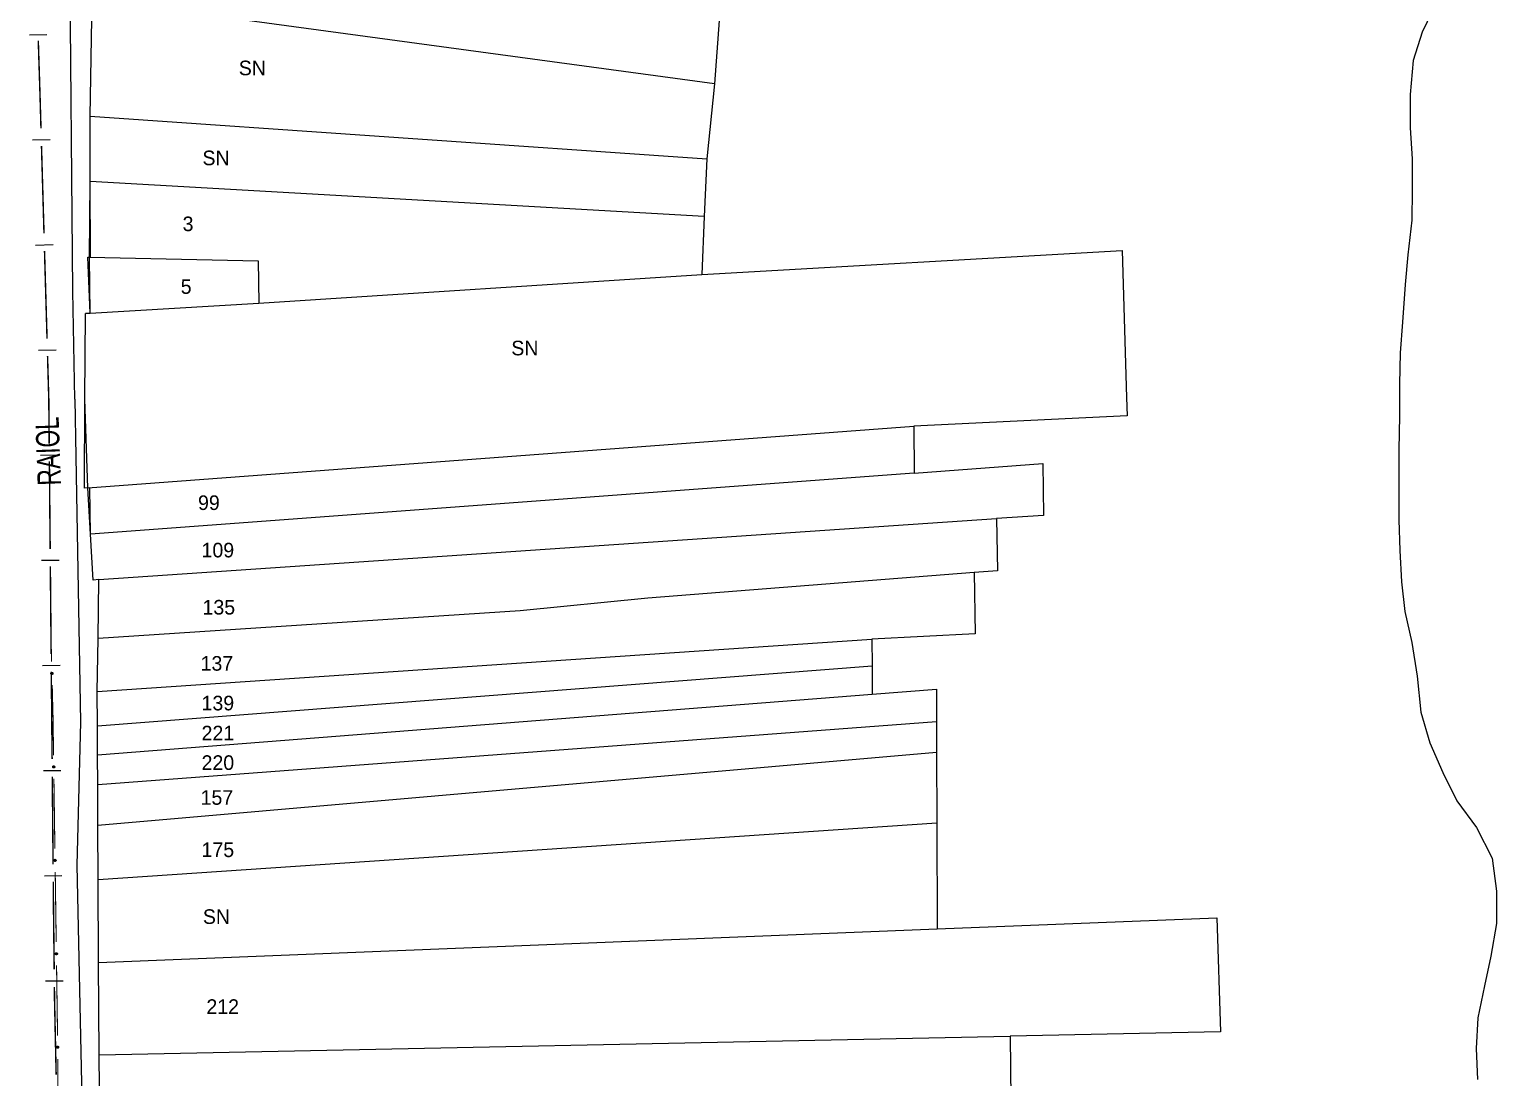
# Model space of a CAD drawing. Extents: x 203665 to 205970, y 4870865 to 4873745.
# Drawn here: x 203665.6 to 203916.8, y 4872032.4 to 4872211.8 of the extents above; entities that cross this region are included whole.
import ezdxf
from ezdxf.enums import TextEntityAlignment as Align

# ---------------------------------------------------------------- set-up
doc = ezdxf.new("R2010")
doc.units = 0
doc.header["$LTSCALE"] = 1.5
doc.header["$MEASUREMENT"] = 0
doc.linetypes.add('TRACO_13', pattern=[8, 5, -1, 1, -1])
for name, color, linetype in [('CD_MALHA_LOTES', 7, 'CONTINUOUS'), ('HD-CURSO-INTER', 170, 'CONTINUOUS'), ('LM-LIM-SETORES-BAIRROS', 250, 'CONTINUOUS'), ('RU-QUADRA', 210, 'CONTINUOUS'), ('SV-EIXO-RUA-PAV', 20, 'CONTINUOUS'), ('SV-RUA-PAVIM', 7, 'CONTINUOUS'), ('SV-TXT-RUA-PAV', 7, 'CONTINUOUS'), ('Th_NmrPort', 1, 'CONTINUOUS')]:
    doc.layers.add(name, color=color, linetype=linetype)
doc.styles.add('ARIAL', font='ARIAL.SHX')

msp = doc.modelspace()

# ---------------------------------------------------------------- linework, layer by layer
at = {"layer": 'CD_MALHA_LOTES', "linetype": 'Continuous', "flags": 128}
for points in [[(203784.094761, 4872218.813838), (203782.919404, 4872202.50379)], [(203676.007443, 4872196.968549), (203676.335824, 4872216.973551)], [(203782.919404, 4872202.50379), (203676.335824, 4872216.973551)], [(203782.919404, 4872202.50379), (203781.590767, 4872189.660299)], [(203676.01816, 4872185.78731), (203676.007443, 4872196.968549)], [(203676.007443, 4872196.968549), (203781.590767, 4872189.660299)], [(203781.590767, 4872189.660299), (203781.10373, 4872179.762993)], [(203675.892657, 4872172.828948), (203676.01816, 4872185.78731)], [(203781.10373, 4872179.762993), (203676.01816, 4872185.78731)], [(203781.10373, 4872179.762993), (203780.709427, 4872169.826549)], [(203780.709427, 4872169.826549), (203852.709215, 4872173.927304)], [(203852.709215, 4872173.927304), (203853.413412, 4872148.768559)], [(203676.020726, 4872163.226248), (203675.892657, 4872172.828948)], [(203675.892657, 4872172.828948), (203704.75579, 4872172.173607)], [(203704.75579, 4872172.173607), (203704.878363, 4872164.96158)], [(203704.878363, 4872164.96158), (203780.709427, 4872169.826549)], [(203676.020726, 4872163.226248), (203704.878363, 4872164.96158)], [(203675.122377, 4872148.503596), (203675.200416, 4872163.17453)], [(203676.020726, 4872163.226248), (203675.200416, 4872163.17453)], [(203675.631231, 4872133.305632), (203675.122377, 4872148.503596)], [(203853.413412, 4872148.768559), (203853.572233, 4872145.671548)], [(203675.631231, 4872133.305632), (203816.995827, 4872143.862633)], [(203853.572233, 4872145.671548), (203816.995827, 4872143.862633)], [(203816.995827, 4872143.862633), (203817.108959, 4872135.849105)], [(203817.108959, 4872135.849105), (203676.066566, 4872125.404271)], [(203817.108959, 4872135.849105), (203839.08576, 4872137.476588)], [(203839.08576, 4872137.476588), (203839.213936, 4872128.568503)], [(203676.066566, 4872125.404271), (203675.631231, 4872133.305632)], [(203839.213936, 4872128.568503), (203831.20216, 4872128.099424)], [(203677.523206, 4872117.612122), (203831.20216, 4872128.099424)], [(203831.20216, 4872128.099424), (203831.349087, 4872119.119266)], [(203676.531304, 4872117.542588), (203676.066566, 4872125.404271)], [(203827.353173, 4872118.83678), (203771.481775, 4872114.4613), (203749.650472, 4872112.26157), (203677.356661, 4872107.533267)], [(203831.349087, 4872119.119266), (203827.353173, 4872118.83678)], [(203827.353173, 4872118.83678), (203827.52504, 4872108.332288)], [(203677.523206, 4872117.612122), (203676.531304, 4872117.542588)], [(203677.356661, 4872107.533267), (203677.523206, 4872117.612122)], [(203827.52504, 4872108.332288), (203809.854543, 4872107.393354)], [(203677.219151, 4872098.432314), (203677.356661, 4872107.533267)], [(203677.219151, 4872098.432314), (203809.854543, 4872107.393354)], [(203809.854543, 4872107.393354), (203809.870068, 4872102.875467)], [(203677.250658, 4872092.604865), (203809.870068, 4872102.875467)], [(203809.870068, 4872102.875467), (203809.88687, 4872097.985864)], [(203677.250658, 4872092.604865), (203677.219151, 4872098.432314)], [(203809.88687, 4872097.985864), (203820.883973, 4872098.847662)], [(203820.883973, 4872098.847662), (203820.902935, 4872093.329563)], [(203677.277751, 4872087.593842), (203809.88687, 4872097.985864)], [(203677.304999, 4872082.561786), (203820.902935, 4872093.329563)], [(203820.902935, 4872093.329563), (203820.920929, 4872088.092956)], [(203677.277751, 4872087.593842), (203677.250658, 4872092.604865)], [(203677.304999, 4872082.561786), (203677.277751, 4872087.593842)], [(203677.342792, 4872075.570292), (203820.920929, 4872088.092956)], [(203820.920929, 4872088.092956), (203820.962578, 4872075.972701)], [(203677.342792, 4872075.570292), (203677.304999, 4872082.561786)], [(203677.393117, 4872066.250009), (203677.342792, 4872075.570292)], [(203677.393117, 4872066.250009), (203820.962578, 4872075.972701)], [(203820.962578, 4872075.972701), (203821.024943, 4872057.823406)], [(203677.469756, 4872052.081199), (203677.393117, 4872066.250009)], [(203821.024943, 4872057.823406), (203868.904667, 4872059.738595)], [(203868.904667, 4872059.738595), (203869.512735, 4872040.225422)], [(203677.469756, 4872052.081199), (203821.024943, 4872057.823406)], [(203677.555253, 4872036.267857), (203677.469756, 4872052.081199)], [(203677.555253, 4872036.267857), (203833.503246, 4872039.483018)], [(203869.512735, 4872040.225422), (203833.503246, 4872039.483018)], [(203833.503246, 4872039.483018), (203834.588483, 4871936.359708)], [(203678.593517, 4871935.05931), (203677.555253, 4872036.267857)]]:
    msp.add_lwpolyline(points, dxfattribs=at)
at = {"layer": 'HD-CURSO-INTER', "linetype": 'TRACO_13'}
for points in [[(203906.56075, 4872216.515239, 2.939699), (203904.052838, 4872211.324784, 2.939699), (203902.514764, 4872206.454302, 2.939699), (203901.977003, 4872200.66364, 2.939699), (203901.969198, 4872194.93295, 2.939699), (203902.321206, 4872189.652289, 2.939699), (203902.353269, 4872184.261637, 2.939699), (203902.265234, 4872179.141026, 2.939699), (203901.617523, 4872173.230358, 2.939699), (203901.129492, 4872168.139777, 2.939699), (203900.661981, 4872161.689032, 2.939699), (203900.294006, 4872156.438424, 2.939699), (203900.186059, 4872151.087786, 2.939699), (203900.188131, 4872148.493812, 2.939699)], [(203900.188131, 4872148.493812, 2.939699), (203900.188131, 4872147.107737, 2.939699), (203900.188131, 4872145.677134, 2.939699), (203900.060373, 4872139.836438, 2.939699), (203900.062709, 4872133.735703, 2.939699), (203900.074964, 4872127.844992, 2.939699), (203900.246968, 4872122.594347, 2.939699), (203900.499015, 4872117.223683, 2.939699), (203901.090937, 4872112.14303, 2.939699), (203902.272916, 4872106.852312, 2.939699), (203903.215095, 4872101.06155, 2.939699), (203903.827419, 4872094.93077, 2.939699), (203905.339369, 4872089.680034, 2.939699), (203907.56123, 4872084.589269, 2.939699), (203909.972987, 4872079.748522, 2.939699), (203913.334603, 4872075.177743, 2.939699), (203916.006515, 4872069.906926, 2.939699), (203916.77864, 4872064.276195, 2.939699), (203916.800769, 4872058.715523, 2.939699), (203915.792938, 4872053.154921, 2.939699), (203914.734934, 4872048.054378, 2.939699), (203913.567079, 4872042.573797, 2.939699), (203913.319081, 4872037.373187, 2.939699), (203913.541121, 4872032.022527, 2.939699)]]:
    msp.add_polyline3d(points, dxfattribs=at)
at = {"layer": 'LM-LIM-SETORES-BAIRROS'}
for points in [[(203668.601381, 4872210.89874), (203665.602903, 4872210.803171)], [(203669.151552, 4872192.902631), (203666.152799, 4872192.816131)], [(203669.670547, 4872174.910114), (203666.671795, 4872174.823615)], [(203670.189543, 4872156.917598), (203667.190791, 4872156.831099)], [(203670.520997, 4872138.892116), (203667.521125, 4872138.864384)], [(203670.68739, 4872120.892885), (203667.687518, 4872120.865153)], [(203670.853782, 4872102.893654), (203667.85391, 4872102.865922)], [(203671.020174, 4872084.894423), (203668.020302, 4872084.866691)], [(203671.186567, 4872066.895192), (203668.186695, 4872066.86746)], [(203671.378871, 4872048.899508), (203668.379067, 4872048.865219)]]:
    msp.add_lwpolyline(points, dxfattribs=at)
at = {"layer": 'LM-LIM-SETORES-BAIRROS', "const_width": 0.25}
for points in [[(203667.429192, 4872200.589754), (203667.133998, 4872209.851463)], [(203667.450344, 4872199.856471), (203667.429192, 4872200.589754)], [(203667.594509, 4872194.85855), (203667.450344, 4872199.856471)], [(203668.113505, 4872176.866033), (203667.681008, 4872191.859797)], [(203668.632501, 4872158.873517), (203668.200004, 4872173.86728)], [(203668.932297, 4872148.480197), (203668.719, 4872155.874764)], [(203668.937865, 4872147.877866), (203668.932297, 4872148.480197)], [(203669.002573, 4872140.878165), (203668.937865, 4872147.877866)], [(203669.168966, 4872122.878934), (203669.030305, 4872137.878293)], [(203669.335358, 4872104.879703), (203669.196698, 4872119.879062)], [(203669.50175, 4872086.880472), (203669.36309, 4872101.879831)], [(203669.668143, 4872068.881241), (203669.529482, 4872083.8806)], [(203669.743294, 4872060.751855), (203669.695875, 4872065.881369)], [(203669.753241, 4872059.881645), (203669.743294, 4872060.751855)], [(203669.856109, 4872050.882233), (203669.753241, 4872059.881645)], [(203669.916826, 4872045.570437), (203669.890399, 4872047.882429)], [(203669.931793, 4872044.882743), (203669.916826, 4872045.570437)], [(203670.192902, 4872032.885584), (203669.931793, 4872044.882743)]]:
    msp.add_lwpolyline(points, dxfattribs=at)
at = {"layer": 'RU-QUADRA', "linetype": 'Continuous'}
for points in [[(203784.094761, 4872218.813838), (203782.919404, 4872202.50379), (203781.590767, 4872189.660299), (203781.10373, 4872179.762993), (203780.709427, 4872169.826549), (203852.709215, 4872173.927304), (203853.413412, 4872148.768559), (203853.572233, 4872145.671548), (203816.995827, 4872143.862633), (203817.108959, 4872135.849105), (203839.08576, 4872137.476588), (203839.213936, 4872128.568503), (203831.20216, 4872128.099424), (203831.349087, 4872119.119266), (203827.353173, 4872118.83678), (203827.52504, 4872108.332288), (203809.854543, 4872107.393354), (203809.870068, 4872102.875467), (203809.88687, 4872097.985864), (203820.883973, 4872098.847662), (203820.902935, 4872093.329563), (203820.920929, 4872088.092956), (203820.962578, 4872075.972701), (203821.024943, 4872057.823406), (203868.904667, 4872059.738595), (203869.512735, 4872040.225422), (203833.503246, 4872039.483018), (203834.588483, 4871936.359708)], [(203678.593517, 4871935.05931), (203677.555253, 4872036.267857), (203677.469756, 4872052.081199), (203677.393117, 4872066.250009), (203677.342792, 4872075.570292), (203677.304999, 4872082.561786), (203677.277751, 4872087.593842), (203677.250658, 4872092.604865), (203677.219151, 4872098.432314), (203677.356661, 4872107.533267), (203677.523206, 4872117.612122), (203676.531304, 4872117.542588), (203676.066566, 4872125.404271), (203675.938021, 4872133.316695), (203675.017653, 4872133.283505), (203675.122377, 4872148.503596), (203675.200416, 4872163.17453), (203676.020726, 4872163.226248), (203675.596701, 4872172.835668), (203676.089962, 4872172.824468), (203676.01816, 4872185.78731), (203676.007443, 4872196.968549), (203676.335824, 4872216.973551)]]:
    msp.add_lwpolyline(points, dxfattribs=at)
at = {"layer": 'SV-EIXO-RUA-PAV', "const_width": 0.18}
for points in [[(203668.272735, 4872171.345869), (203668.405154, 4872167.348062)], [(203668.405154, 4872167.348062), (203668.416998, 4872166.990481)], [(203668.416998, 4872166.990481), (203668.413363, 4872166.470584)], [(203669.31763, 4872107.54952), (203669.306633, 4872107.986935)], [(203669.418157, 4872103.550784), (203669.31763, 4872107.54952)], [(203669.65674, 4872094.060485), (203669.518684, 4872099.552047)], [(203669.663936, 4872093.553833), (203669.65674, 4872094.060485)], [(203669.749155, 4872087.554438), (203669.663936, 4872093.553833)], [(203669.976405, 4872071.556052), (203669.805968, 4872083.554842)], [(203670.203655, 4872055.557666), (203670.033217, 4872067.556456)], [(203670.417265, 4872040.519516), (203670.260467, 4872051.55807)], [(203670.425936, 4872039.559222), (203670.417265, 4872040.519516)], [(203670.570399, 4872023.559875), (203670.462052, 4872035.559385)]]:
    msp.add_lwpolyline(points, dxfattribs=at)
at = {"layer": 'SV-EIXO-RUA-PAV'}
for points in [[(203669.361985, 4872101.405014), (203669.32607, 4872101.438212), (203669.301991, 4872101.474088), (203669.29052, 4872101.509791), (203669.28861, 4872101.543983), (203669.290596, 4872101.579185), (203669.300428, 4872101.614233), (203669.319957, 4872101.650715), (203669.353006, 4872101.686977), (203669.391379, 4872101.709228), (203669.42578, 4872101.722347), (203669.46132, 4872101.726392), (203669.495484, 4872101.723889), (203669.531552, 4872101.712472), (203669.56833, 4872101.69232), (203669.603989, 4872101.658206), (203669.627354, 4872101.622872), (203669.637543, 4872101.588047), (203669.641382, 4872101.552292), (203669.638924, 4872101.516379), (203669.629074, 4872101.48203), (203669.608717, 4872101.445037), (203669.57458, 4872101.410288), (203669.539605, 4872101.386582), (203669.504932, 4872101.375907), (203669.469646, 4872101.372919), (203669.434316, 4872101.374482), (203669.398673, 4872101.382899), (203669.361985, 4872101.405014)], [(203669.669533, 4872085.409411), (203669.633982, 4872085.442999), (203669.610296, 4872085.479136), (203669.599216, 4872085.514963), (203669.59768, 4872085.549174), (203669.600051, 4872085.584351), (203669.610266, 4872085.61929), (203669.630193, 4872085.655557), (203669.663636, 4872085.691455), (203669.70225, 4872085.713286), (203669.736792, 4872085.726028), (203669.772374, 4872085.729684), (203669.806508, 4872085.726808), (203669.84245, 4872085.714997), (203669.879005, 4872085.694445), (203669.914289, 4872085.659942), (203669.937267, 4872085.624355), (203669.947074, 4872085.589421), (203669.950523, 4872085.553626), (203669.947672, 4872085.517742), (203669.937447, 4872085.483503), (203669.916687, 4872085.446735), (203669.882172, 4872085.412361), (203669.84694, 4872085.389038), (203669.812153, 4872085.378743), (203669.776836, 4872085.376141), (203669.741525, 4872085.37809), (203669.705976, 4872085.386896), (203669.669533, 4872085.409411)], [(203669.896782, 4872069.411025), (203669.861232, 4872069.444613), (203669.837546, 4872069.48075), (203669.826466, 4872069.516576), (203669.82493, 4872069.550788), (203669.827301, 4872069.585965), (203669.837516, 4872069.620904), (203669.857442, 4872069.657171), (203669.890886, 4872069.693069), (203669.9295, 4872069.7149), (203669.964042, 4872069.727642), (203669.999624, 4872069.731298), (203670.033758, 4872069.728422), (203670.0697, 4872069.716611), (203670.106255, 4872069.696058), (203670.141539, 4872069.661556), (203670.164517, 4872069.625969), (203670.174324, 4872069.591035), (203670.177772, 4872069.55524), (203670.174922, 4872069.519356), (203670.164697, 4872069.485117), (203670.143937, 4872069.448349), (203670.109422, 4872069.413975), (203670.07419, 4872069.390652), (203670.039402, 4872069.380357), (203670.004086, 4872069.377755), (203669.968775, 4872069.379704), (203669.933226, 4872069.38851), (203669.896782, 4872069.411025)], [(203670.124032, 4872053.412638), (203670.088482, 4872053.446227), (203670.064796, 4872053.482364), (203670.053716, 4872053.51819), (203670.05218, 4872053.552402), (203670.054551, 4872053.587579), (203670.064765, 4872053.622518), (203670.084692, 4872053.658785), (203670.118136, 4872053.694683), (203670.15675, 4872053.716514), (203670.191292, 4872053.729256), (203670.226874, 4872053.732911), (203670.261008, 4872053.730036), (203670.296949, 4872053.718225), (203670.333505, 4872053.697672), (203670.368789, 4872053.66317), (203670.391766, 4872053.627583), (203670.401574, 4872053.592649), (203670.405022, 4872053.556854), (203670.402172, 4872053.52097), (203670.391947, 4872053.486731), (203670.371187, 4872053.449963), (203670.336672, 4872053.415589), (203670.30144, 4872053.392266), (203670.266652, 4872053.381971), (203670.231336, 4872053.379369), (203670.196024, 4872053.381318), (203670.160476, 4872053.390124), (203670.124032, 4872053.412638)], [(203670.335215, 4872037.414635), (203670.299838, 4872037.448407), (203670.27634, 4872037.484667), (203670.265446, 4872037.52055), (203670.264087, 4872037.554769), (203670.266639, 4872037.589933), (203670.277035, 4872037.624819), (203670.297149, 4872037.660982), (203670.330778, 4872037.696707), (203670.369504, 4872037.718337), (203670.404112, 4872037.7309), (203670.439712, 4872037.734372), (203670.473831, 4872037.73132), (203670.509711, 4872037.719323), (203670.54616, 4872037.698582), (203670.581264, 4872037.663897), (203670.604058, 4872037.628191), (203670.613684, 4872037.593207), (203670.616947, 4872037.557395), (203670.613911, 4872037.521526), (203670.603509, 4872037.487341), (203670.582559, 4872037.45068), (203670.547867, 4872037.416485), (203670.512514, 4872037.393345), (203670.477674, 4872037.38323), (203670.442345, 4872037.380811), (203670.407044, 4872037.382943), (203670.371541, 4872037.391932), (203670.335215, 4872037.414635)]]:
    msp.add_lwpolyline(points, close=True, dxfattribs=at)
for points in [[(203669.301991, 4872101.474088), (203669.290596, 4872101.579185)], [(203669.312255, 4872101.458604), (203669.29672, 4872101.587884)], [(203669.32607, 4872101.438212), (203669.300428, 4872101.614233)], [(203669.343157, 4872101.423892), (203669.3108, 4872101.625091)], [(203669.361985, 4872101.405014), (203669.319957, 4872101.650715)], [(203669.382106, 4872101.394842), (203669.338451, 4872101.66537)], [(203669.398673, 4872101.382899), (203669.353006, 4872101.686977)], [(203669.416517, 4872101.383422), (203669.371867, 4872101.693509)], [(203669.434316, 4872101.374482), (203669.391379, 4872101.709228)], [(203669.45079, 4872101.377459), (203669.406922, 4872101.71077)], [(203669.469646, 4872101.372919), (203669.42578, 4872101.722347)], [(203669.487655, 4872101.377021), (203669.446207, 4872101.722677)], [(203669.504932, 4872101.375907), (203669.46132, 4872101.726392)], [(203669.52295, 4872101.384733), (203669.478979, 4872101.722136)], [(203669.539605, 4872101.386582), (203669.495484, 4872101.723889)], [(203669.558039, 4872101.40063), (203669.514685, 4872101.713479)], [(203669.57458, 4872101.410288), (203669.531552, 4872101.712472)], [(203669.590023, 4872101.431463), (203669.550529, 4872101.699366)], [(203669.608717, 4872101.445037), (203669.56833, 4872101.69232)], [(203669.616379, 4872101.468979), (203669.586818, 4872101.667519)], [(203669.629074, 4872101.48203), (203669.603989, 4872101.658206)], [(203669.633255, 4872101.503527), (203669.616322, 4872101.634137)], [(203669.638924, 4872101.516379), (203669.627354, 4872101.622872)], [(203669.633982, 4872085.442999), (203669.610266, 4872085.61929)], [(203669.650911, 4872085.428493), (203669.620755, 4872085.630035)], [(203669.669533, 4872085.409411), (203669.630193, 4872085.655557)], [(203669.689541, 4872085.399019), (203669.648845, 4872085.670009)], [(203669.705976, 4872085.386896), (203669.663636, 4872085.691455)], [(203669.723825, 4872085.387225), (203669.682567, 4872085.697781)], [(203669.741525, 4872085.37809), (203669.70225, 4872085.713286)], [(203669.758031, 4872085.380887), (203669.717809, 4872085.714658)], [(203669.776836, 4872085.376141), (203669.736792, 4872085.726028)], [(203669.794889, 4872085.380046), (203669.757221, 4872085.726135)], [(203669.812153, 4872085.378743), (203669.772374, 4872085.729684)], [(203669.830266, 4872085.387372), (203669.789986, 4872085.725235)], [(203669.84694, 4872085.389038), (203669.806508, 4872085.726808)], [(203669.865527, 4872085.402884), (203669.825595, 4872085.716189)], [(203669.882172, 4872085.412361), (203669.84245, 4872085.714997)], [(203669.897846, 4872085.433366), (203669.861282, 4872085.701684)], [(203669.916687, 4872085.446735), (203669.879005, 4872085.694445)], [(203669.92461, 4872085.470592), (203669.897222, 4872085.669443)], [(203669.937447, 4872085.483503), (203669.914289, 4872085.659942)], [(203669.941863, 4872085.504953), (203669.926358, 4872085.63574)], [(203669.947672, 4872085.517742), (203669.937267, 4872085.624355)], [(203669.610296, 4872085.479136), (203669.600051, 4872085.584351)], [(203669.620391, 4872085.463541), (203669.60627, 4872085.592983)], [(203669.837546, 4872069.48075), (203669.827301, 4872069.585965)], [(203669.847641, 4872069.465155), (203669.83352, 4872069.594597)], [(203669.861232, 4872069.444613), (203669.837516, 4872069.620904)], [(203669.878161, 4872069.430107), (203669.848005, 4872069.631649)], [(203669.896782, 4872069.411025), (203669.857442, 4872069.657171)], [(203669.91679, 4872069.400633), (203669.876095, 4872069.671623)], [(203669.933226, 4872069.38851), (203669.890886, 4872069.693069)], [(203669.951074, 4872069.388838), (203669.909817, 4872069.699395)], [(203669.968775, 4872069.379704), (203669.9295, 4872069.7149)], [(203669.985281, 4872069.382501), (203669.945059, 4872069.716271)], [(203670.004086, 4872069.377755), (203669.964042, 4872069.727642)], [(203670.022139, 4872069.38166), (203669.984471, 4872069.727749)], [(203670.039402, 4872069.380357), (203669.999624, 4872069.731298)], [(203670.057516, 4872069.388986), (203670.017235, 4872069.726849)], [(203670.07419, 4872069.390652), (203670.033758, 4872069.728422)], [(203670.092777, 4872069.404498), (203670.052845, 4872069.717802)], [(203670.109422, 4872069.413975), (203670.0697, 4872069.716611)], [(203670.125095, 4872069.434979), (203670.088532, 4872069.703298)], [(203670.143937, 4872069.448349), (203670.106255, 4872069.696058)], [(203670.15186, 4872069.472205), (203670.124471, 4872069.671057)], [(203670.164697, 4872069.485117), (203670.141539, 4872069.661556)], [(203670.169112, 4872069.506567), (203670.153608, 4872069.637354)], [(203670.174922, 4872069.519356), (203670.164517, 4872069.625969)], [(203670.064796, 4872053.482364), (203670.054551, 4872053.587579)], [(203670.074891, 4872053.466769), (203670.06077, 4872053.596211)], [(203670.088482, 4872053.446227), (203670.064765, 4872053.622518)], [(203670.105411, 4872053.431721), (203670.075255, 4872053.633262)], [(203670.124032, 4872053.412638), (203670.084692, 4872053.658785)], [(203670.14404, 4872053.402247), (203670.103345, 4872053.673237)], [(203670.160476, 4872053.390124), (203670.118136, 4872053.694683)], [(203670.178324, 4872053.390452), (203670.137067, 4872053.701009)], [(203670.196024, 4872053.381318), (203670.15675, 4872053.716514)], [(203670.212531, 4872053.384115), (203670.172309, 4872053.717885)], [(203670.231336, 4872053.379369), (203670.191292, 4872053.729256)], [(203670.249389, 4872053.383274), (203670.211721, 4872053.729362)], [(203670.266652, 4872053.381971), (203670.226874, 4872053.732911)], [(203670.284766, 4872053.3906), (203670.244485, 4872053.728463)], [(203670.30144, 4872053.392266), (203670.261008, 4872053.730036)], [(203670.320026, 4872053.406112), (203670.280095, 4872053.719416)], [(203670.336672, 4872053.415589), (203670.296949, 4872053.718225)], [(203670.352345, 4872053.436593), (203670.315782, 4872053.704912)], [(203670.371187, 4872053.449963), (203670.333505, 4872053.697672)], [(203670.37911, 4872053.473819), (203670.351721, 4872053.672671)], [(203670.391947, 4872053.486731), (203670.368789, 4872053.66317)], [(203670.396362, 4872053.508181), (203670.380858, 4872053.638968)], [(203670.402172, 4872053.52097), (203670.391766, 4872053.627583)], [(203670.27634, 4872037.484667), (203670.266639, 4872037.589933)], [(203670.286354, 4872037.469019), (203670.272903, 4872037.598533)], [(203670.299838, 4872037.448407), (203670.277035, 4872037.624819)], [(203670.316693, 4872037.433814), (203670.28758, 4872037.635509)], [(203670.335215, 4872037.414635), (203670.297149, 4872037.660982)], [(203670.355169, 4872037.404141), (203670.315876, 4872037.675337)], [(203670.371541, 4872037.391932), (203670.330778, 4872037.696707)], [(203670.389391, 4872037.392169), (203670.349742, 4872037.702934)], [(203670.407044, 4872037.382943), (203670.369504, 4872037.718337)], [(203670.423565, 4872037.385654), (203670.38507, 4872037.719628)], [(203670.442345, 4872037.380811), (203670.404112, 4872037.7309)], [(203670.460417, 4872037.384623), (203670.424541, 4872037.730901)], [(203670.477674, 4872037.38323), (203670.439712, 4872037.734372)], [(203670.495832, 4872037.391765), (203670.4573, 4872037.729833)], [(203670.512514, 4872037.393345), (203670.473831, 4872037.73132)], [(203670.531173, 4872037.407095), (203670.492863, 4872037.720602)], [(203670.547867, 4872037.416485), (203670.509711, 4872037.719323)], [(203670.563649, 4872037.437409), (203670.528474, 4872037.705913)], [(203670.582559, 4872037.45068), (203670.54616, 4872037.698582)], [(203670.590605, 4872037.474496), (203670.564246, 4872037.673486)], [(203670.603509, 4872037.487341), (203670.581264, 4872037.663897)], [(203670.608036, 4872037.508767), (203670.593208, 4872037.639633)], [(203670.613911, 4872037.521526), (203670.604058, 4872037.628191)]]:
    msp.add_lwpolyline(points, dxfattribs=at)
at = {"layer": 'SV-RUA-PAVIM', "linetype": 'Continuous'}
for points in [[(203673.372143, 4872148.496725, 6.597286), (203673.039035, 4872167.005139, 6.597286), (203672.506587, 4872225.682248, 6.77619), (203673.673193, 4872234.423222, 6.806007), (203676.439839, 4872242.894055, 7.004789), (203680.466331, 4872251.634835, 7.153875), (203699.520416, 4872291.208311, 7.660769)], [(203673.372143, 4872148.496725, 6.597286), (203673.54827, 4872138.710598, 6.597286), (203674.367243, 4872093.206153, 6.030757), (203673.732323, 4872068.740578, 6.030757), (203674.544282, 4872031.390472, 6.030757), (203674.706674, 4872000.860821, 6.030757), (203676.125059, 4871937.600827, 5.521831), (203677.717993, 4871805.281319, 6.101277), (203678.287439, 4871709.014416, 7.390045), (203679.207637, 4871706.424209, 7.449988), (203681.087578, 4871705.854125, 7.449988), (203760.932048, 4871712.142745, 7.110312), (203835.486831, 4871718.551494, 6.101277)]]:
    msp.add_polyline3d(points, dxfattribs=at)

# ---------------------------------------------------------------- texts
at = {"layer": 'SV-TXT-RUA-PAV', "style": 'ARIAL', "width": 0.7}
msp.add_text('RAIOL', height=4, rotation=92, dxfattribs=at).set_placement((203671.027751, 4872133.780836))
at = {"layer": 'Th_NmrPort', "color": 1}
for s, p in [('SN', (203701.457338, 4872205.20254)), ('SN', (203695.240036, 4872189.805389)), ('3', (203691.843123, 4872178.518871)), ('5', (203691.514389, 4872167.780243)), ('SN', (203748.110383, 4872157.256065)), ('99', (203694.483445, 4872130.77972)), ('109', (203695.087088, 4872122.665628)), ('135', (203695.252834, 4872112.88664)), ('137', (203694.921343, 4872103.273398)), ('139', (203695.087088, 4872096.477831)), ('221', (203695.087088, 4872091.339719)), ('220', (203695.087088, 4872086.284479)), ('157', (203694.921343, 4872080.317639)), ('175', (203695.087088, 4872071.36738)), ('SN', (203695.312172, 4872059.923497)), ('212', (203695.915816, 4872044.5166))]:
    msp.add_text(s, height=2.5, dxfattribs=at).set_placement(p, align=Align.MIDDLE_LEFT)

doc.saveas('drawing.dxf')
